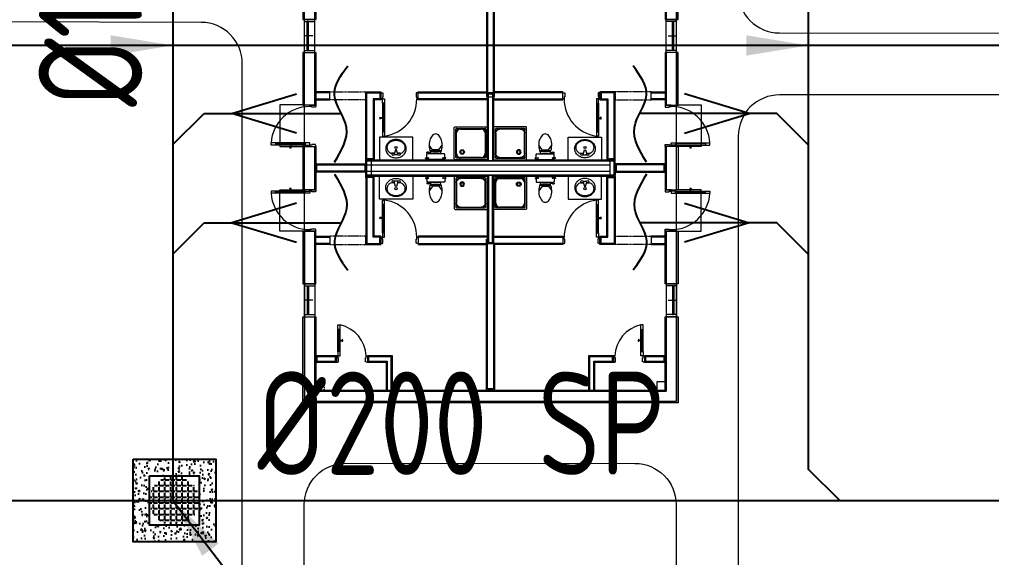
# Model space of a CAD drawing. Header units: metres. Extents: x 6917732 to 8046551, y 3602874 to 4094271.
# Drawn here: x 7217470 to 7240994, y 3913655 to 3926688 of the extents above; entities that cross this region are included whole.
import ezdxf

# ---------------------------------------------------------------- set-up
doc = ezdxf.new("R2010")
doc.units = ezdxf.units.M
doc.header["$LTSCALE"] = 0.5
doc.header["$MEASUREMENT"] = 0
for name, pattern in [('03000 - Plant Layout 1$0$CENTER2', [1.125, 0.75, -0.125, 0.125, -0.125]), ('GRF$0$DASHED2', [0.375, 0.25, -0.125]), ('HIDDEN2', [4.7625, 3.175, -1.5875])]:
    doc.linetypes.add(name, pattern=pattern)
doc.layers.get('0').update_dxf_attribs({"linetype": 'CONTINUOUS'})
for name, color, linetype, lineweight in [('AN-leg', 50, 'CONTINUOUS', 20), ('CI-PED-FOOTPATH', 44, 'CONTINUOUS', 0), ('GRF$0$AR-FLR (0.2)-Flooring Line', 86, 'CONTINUOUS', 5), ('GRF$0$AR-G-FURN (0.18)-Loose furniture', 40, 'CONTINUOUS', 9), ('GRF$0$AR-P-WLI (0.25)-Internal Lining', 7, 'CONTINUOUS', 35), ('GRF$0$AR-P-WLX (0.25)-External wall', 3, 'CONTINUOUS', 35), ('Sewer Line', 4, 'CONTINUOUS', 25)]:
    doc.layers.add(name, color=color, linetype=linetype, lineweight=lineweight)
for name, color, linetype in [('CI-CEN', 1, '03000 - Plant Layout 1$0$CENTER2'), ('GRF$0$AR-G-HAT (0.2)-Hatching for walls', 8, 'CONTINUOUS'), ('GRF$0$AR-P-FRM (0.2)-Door', 20, 'CONTINUOUS'), ('GRF$0$AR-P-FRM (0.2)-window', 20, 'CONTINUOUS'), ('GRF$0$AR-P-SANT (0.25)-Sanitory', 4, 'CONTINUOUS'), ('RD-TXT', 7, 'CONTINUOUS'), ('SANITARY', 6, 'CONTINUOUS')]:
    doc.layers.add(name, color=color, linetype=linetype)
doc.layers.get('CI-CEN').off()
doc.styles.add('3.5mm', font='ISO3098B.shx', dxfattribs={"height": 3.5})
doc.styles.add('ROMANS', font='ROMANS.shx', dxfattribs={"width": 0.9})
doc.dimstyles.new('1-200', dxfattribs={"dimtxt": 3000, "dimasz": 3000, "dimexe": 1000, "dimexo": 1000, "dimgap": 1000, "dimtad": 1, "dimdec": 0, "dimdsep": 46, "dimtxsty": 'ROMANS', "dimcen": 0, "dimclrd": 5, "dimclre": 5, "dimclrt": 2, "dimadec": 0, "dimazin": 2, "dimtfac": 1, "dimtdec": 0, "dimtmove": 2, "dimatfit": 2, "dimfxl": 1, "dimtolj": 1, "dimtzin": 0, "dimlwd": -1, "dimlwe": -1, "dimarcsym": 0})

# ---------------------------------------------------------------- blocks, each defined once
blk = doc.blocks.new('GRF$0$Bañ17 80x80')
at = {"color": 15, "lineweight": 0}
for p, q in [((0.05, 0.065), (0.05, 0.755)), ((0.065, 0.77), (0.755, 0.77)), ((0.16, 0.755), (0.66, 0.755)), ((0.77, 0.755), (0.77, 0.065)), ((0.065, 0.16), (0.065, 0.66)), ((0.755, 0.66), (0.755, 0.16)), ((0.755, 0.05), (0.065, 0.05)), ((0.66, 0.065), (0.16, 0.065))]:
    blk.add_line(p, q, dxfattribs=at)
blk.add_lwpolyline([(0.01, 0.79, -0.414214), (0.03, 0.81), (0.79, 0.81, -0.414214), (0.81, 0.79), (0.81, 0.03, -0.414214), (0.79, 0.01), (0.03, 0.01, -0.414214), (0.01, 0.03)], format="xyb", close=True, dxfattribs=at)
for radius in [0.056, 0.0366]:
    blk.add_circle((0.2, 0.2), radius, dxfattribs=at)
for centre, radius, start, end in [((0.16, 0.66), 0.11, 90, 180), ((0.065, 0.755), 0.015, 90, 180), ((0.16, 0.66), 0.095, 90, 180), ((0.66, 0.66), 0.11, 0, 90), ((0.66, 0.66), 0.095, 0, 90), ((0.755, 0.755), 0.015, 0, 90), ((0.16, 0.16), 0.11, 180, 270), ((0.065, 0.065), 0.015, 180, 270), ((0.16, 0.16), 0.095, 180, 270), ((0.66, 0.16), 0.11, 270, 0), ((0.66, 0.16), 0.095, 270, 0), ((0.755, 0.065), 0.015, 270, 0)]:
    blk.add_arc(centre, radius, start, end, dxfattribs=at)
blk = doc.blocks.new('fghg')
at = {"color": 15, "lineweight": 0, "elevation": 0}
for points in [[(3675, 3715), (3675, 4050), (3875, 4050), (3875, 3715)], [(7375, 3715), (7375, 4050), (7175, 4050), (7175, 3715)], [(3675, -4065), (3675, -4400), (3875, -4400), (3875, -4065)], [(7375, -4065), (7375, -4400), (7175, -4400), (7175, -4065)]]:
    blk.add_lwpolyline(points, close=True, dxfattribs=at)
at = {"color": 15, "linetype": 'GRF$0$DASHED2', "lineweight": 0, "ltscale": 4, "elevation": 0}
for points in [[(3875, 3715), (3675, 3715), (3675, 2840), (3875, 2840)], [(7175, 3715), (7375, 3715), (7375, 2840), (7175, 2840)], [(3875, -4065), (3675, -4065), (3675, -3190), (3875, -3190)], [(7175, -4065), (7375, -4065), (7375, -3190), (7175, -3190)]]:
    blk.add_lwpolyline(points, close=True, dxfattribs=at)
at = {"layer": 'GRF$0$AR-FLR (0.2)-Flooring Line', "color": 15, "lineweight": 0, "ltscale": 0.25, "elevation": 0}
for points in [[(4000, 4363), (3995, 4925), (5000, 4925), (5000, 4363)], [(7055, 4363), (7055, 4925), (6050, 4925), (6050, 4363)], [(4000, -4713), (3995, -5275), (5000, -5275), (5000, -4713)], [(7055, -4713), (7055, -5275), (6050, -5275), (6050, -4713)]]:
    blk.add_lwpolyline(points, dxfattribs=at)
at = {"layer": 'GRF$0$AR-G-FURN (0.18)-Loose furniture', "color": 15, "linetype": 'GRF$0$DASHED2', "lineweight": 0, "ltscale": 50, "elevation": 0}
blk.add_lwpolyline([(350, 3850), (150, 3850), (150, 4050), (350, 4050)], close=True, dxfattribs=at)
at = {"layer": 'GRF$0$AR-G-FURN (0.18)-Loose furniture', "color": 15, "lineweight": 0, "elevation": 0}
blk.add_lwpolyline([(350, -4200), (150, -4200), (150, -4400), (350, -4400)], close=True, dxfattribs=at)
at = {"layer": 'GRF$0$AR-G-HAT (0.2)-Hatching for walls', "color": 15, "lineweight": 0, "elevation": 0}
for points in [[(3700, 3715), (3700, 4050), (3850, 4050), (3850, 3715)], [(7350, 3715), (7350, 4050), (7200, 4050), (7200, 3715)], [(3700, -4065), (3700, -4400), (3850, -4400), (3850, -4065)], [(7350, -4065), (7350, -4400), (7200, -4400), (7200, -4065)]]:
    blk.add_lwpolyline(points, close=True, dxfattribs=at)
at = {"layer": 'GRF$0$AR-G-HAT (0.2)-Hatching for walls', "color": 15, "linetype": 'Continuous', "lineweight": 0, "ltscale": 0.1, "elevation": 0}
for points in [[(5325, 2815), (5725, 2815), (5725, 2715), (5325, 2715)], [(850, -2675), (850, -3125), (950, -3125), (950, -2575), (150, -2575), (150, -2675)], [(5325, -3165), (5725, -3165), (5725, -3065), (5325, -3065)]]:
    blk.add_lwpolyline(points, close=True, dxfattribs=at)
at = {"layer": 'GRF$0$AR-P-FRM (0.2)-Door', "color": 15, "lineweight": 0}
for p, q in [((4915, 5027, 0), (4915, 5133, 0)), ((4967, 5133, 0), (4915, 5133, 0)), ((4915, 4306, 0), (4915, 5027, 0)), ((4915, 5027, 0), (4967, 5027, 0)), ((4941, 5027, 0), (4941, 4306, 0)), ((4967, 5027, 0), (4967, 5133, 0)), ((4967, 4306, 0), (4967, 5027, 0)), ((6083, 5027, 0), (6083, 5133, 0)), ((6083, 5133, 0), (6135, 5133, 0)), ((6083, 4306, 0), (6083, 5027, 0)), ((6135, 5027, 0), (6083, 5027, 0)), ((6109, 5027, 0), (6109, 4306, 0)), ((6135, 5027, 0), (6135, 5133, 0)), ((6135, 4306, 0), (6135, 5027, 0)), ((4915, 4306, 0), (4967, 4306, 0)), ((4915, 4200, 0), (4915, 4306, 0)), ((4967, 4306, 0), (4967, 4200, 0)), ((6135, 4306, 0), (6083, 4306, 0)), ((6083, 4306, 0), (6083, 4200, 0)), ((6135, 4200, 0), (6135, 4306, 0)), ((4967, 4200, 0), (4915, 4200, 0)), ((4952, 4056, 0), (4952, 4152, 0)), ((4952, 4152, 0), (4967, 4152, 0)), ((4967, 4056, 0), (4952, 4056, 0)), ((4967, 4152, 0), (4967, 4200, 0)), ((4967, 4200, 0), (5000, 4200, 0)), ((4967, 4050, 0), (4967, 4056, 0)), ((5000, 4050, 0), (4967, 4050, 0)), ((5000, 4200, 0), (5000, 4050, 0)), ((6050, 4200, 0), (6050, 4050, 0)), ((6083, 4200, 0), (6050, 4200, 0)), ((6050, 4050, 0), (6083, 4050, 0)), ((6083, 4152, 0), (6083, 4200, 0)), ((6083, 4200, 0), (6135, 4200, 0)), ((6098, 4152, 0), (6083, 4152, 0)), ((6083, 4050, 0), (6083, 4056, 0)), ((6083, 4056, 0), (6098, 4056, 0)), ((6098, 4056, 0), (6098, 4152, 0)), ((975, 3550, 0), (825, 3550, 0)), ((825, 3550, 0), (825, 3516, 0)), ((975, 3516, 0), (975, 3550, 0)), ((825, 3516, 0), (831, 3516, 0)), ((831, 3516, 0), (831, 3502, 0)), ((831, 3502, 0), (927, 3502, 0)), ((927, 3502, 0), (927, 3516, 0)), ((927, 3516, 0), (975, 3516, 0)), ((975, 3516, 0), (975, 3465, 0)), ((1081, 3516, 0), (975, 3516, 0)), ((975, 3465, 0), (1081, 3465, 0)), ((1081, 3516, 0), (1619, 3516, 0)), ((1081, 3465, 0), (1081, 3516, 0)), ((1619, 3491, 0), (1081, 3491, 0)), ((1081, 3465, 0), (1619, 3465, 0)), ((1619, 3516, 0), (1725, 3516, 0)), ((1619, 3465, 0), (1619, 3516, 0)), ((1619, 3465, 0), (1725, 3465, 0)), ((1725, 3516, 0), (1725, 3465, 0)), ((3850, 2475, 0), (3700, 2475, 0)), ((3700, 2475, 0), (3700, 2441, 0)), ((3700, 2441, 0), (3706, 2441, 0)), ((3706, 2441, 0), (3706, 2427, 0)), ((3706, 2427, 0), (3802, 2427, 0)), ((3802, 2427, 0), (3802, 2441, 0)), ((3802, 2441, 0), (3850, 2441, 0)), ((3850, 2441, 0), (3850, 2475, 0)), ((3850, 2441, 0), (3850, 2390, 0)), ((3956, 2441, 0), (3850, 2441, 0)), ((3850, 2390, 0), (3956, 2390, 0)), ((3956, 2441, 0), (4644, 2441, 0)), ((3956, 2390, 0), (3956, 2441, 0)), ((4644, 2416, 0), (3956, 2416, 0)), ((3956, 2390, 0), (4644, 2390, 0)), ((4644, 2441, 0), (4750, 2441, 0)), ((4644, 2390, 0), (4644, 2441, 0)), ((4644, 2390, 0), (4750, 2390, 0)), ((4750, 2441, 0), (4750, 2390, 0)), ((6406, 2441, 0), (6300, 2441, 0)), ((6300, 2441, 0), (6300, 2390, 0)), ((6406, 2390, 0), (6300, 2390, 0)), ((7094, 2441, 0), (6406, 2441, 0)), ((6406, 2390, 0), (6406, 2441, 0)), ((6406, 2416, 0), (7094, 2416, 0)), ((7094, 2390, 0), (6406, 2390, 0)), ((7094, 2390, 0), (7094, 2441, 0)), ((7094, 2441, 0), (7200, 2441, 0)), ((7200, 2390, 0), (7094, 2390, 0)), ((7200, 2475, 0), (7350, 2475, 0)), ((7200, 2441, 0), (7200, 2475, 0)), ((7248, 2441, 0), (7200, 2441, 0)), ((7200, 2441, 0), (7200, 2390, 0)), ((7248, 2427, 0), (7248, 2441, 0)), ((7344, 2427, 0), (7248, 2427, 0)), ((7350, 2441, 0), (7344, 2441, 0)), ((7344, 2441, 0), (7344, 2427, 0)), ((7350, 2475, 0), (7350, 2441, 0)), ((3700, -2825, 0), (3700, -2791, 0)), ((3700, -2791, 0), (3706, -2791, 0)), ((3706, -2791, 0), (3706, -2777, 0)), ((3706, -2777, 0), (3802, -2777, 0)), ((3802, -2777, 0), (3802, -2791, 0)), ((3802, -2791, 0), (3850, -2791, 0)), ((3850, -2740, 0), (3956, -2740, 0)), ((3850, -2791, 0), (3850, -2740, 0)), ((3850, -2791, 0), (3850, -2825, 0)), ((3956, -2791, 0), (3850, -2791, 0)), ((3956, -2740, 0), (4644, -2740, 0)), ((3956, -2740, 0), (3956, -2791, 0)), ((4644, -2766, 0), (3956, -2766, 0)), ((3956, -2791, 0), (4644, -2791, 0)), ((4644, -2740, 0), (4750, -2740, 0)), ((4644, -2740, 0), (4644, -2791, 0)), ((4644, -2791, 0), (4750, -2791, 0)), ((4750, -2791, 0), (4750, -2740, 0)), ((6406, -2740, 0), (6300, -2740, 0)), ((6300, -2791, 0), (6300, -2740, 0)), ((6406, -2791, 0), (6300, -2791, 0)), ((7094, -2740, 0), (6406, -2740, 0)), ((6406, -2740, 0), (6406, -2791, 0)), ((6406, -2766, 0), (7094, -2766, 0)), ((7094, -2791, 0), (6406, -2791, 0)), ((7094, -2740, 0), (7094, -2791, 0)), ((7200, -2740, 0), (7094, -2740, 0)), ((7094, -2791, 0), (7200, -2791, 0)), ((7200, -2791, 0), (7200, -2740, 0)), ((7248, -2791, 0), (7200, -2791, 0)), ((7200, -2791, 0), (7200, -2825, 0)), ((7344, -2777, 0), (7248, -2777, 0)), ((7248, -2777, 0), (7248, -2791, 0)), ((7344, -2791, 0), (7344, -2777, 0)), ((7350, -2791, 0), (7344, -2791, 0)), ((7350, -2825, 0), (7350, -2791, 0)), ((3850, -2825, 0), (3700, -2825, 0)), ((7200, -2825, 0), (7350, -2825, 0)), ((825, -3900, 0), (825, -3866, 0)), ((825, -3866, 0), (831, -3866, 0)), ((975, -3900, 0), (825, -3900, 0)), ((831, -3866, 0), (831, -3852, 0)), ((831, -3852, 0), (927, -3852, 0)), ((927, -3852, 0), (927, -3866, 0)), ((927, -3866, 0), (975, -3866, 0)), ((975, -3815, 0), (1081, -3815, 0)), ((975, -3866, 0), (975, -3815, 0)), ((975, -3866, 0), (975, -3900, 0)), ((1081, -3866, 0), (975, -3866, 0)), ((1081, -3815, 0), (1619, -3815, 0)), ((1081, -3815, 0), (1081, -3866, 0)), ((1619, -3841, 0), (1081, -3841, 0)), ((1081, -3866, 0), (1619, -3866, 0)), ((1619, -3815, 0), (1725, -3815, 0)), ((1619, -3815, 0), (1619, -3866, 0)), ((1619, -3866, 0), (1725, -3866, 0)), ((1725, -3866, 0), (1725, -3815, 0)), ((4967, -4406, 0), (4952, -4406, 0)), ((4952, -4406, 0), (4952, -4502, 0)), ((5000, -4400, 0), (4967, -4400, 0)), ((4967, -4400, 0), (4967, -4406, 0)), ((5000, -4550, 0), (5000, -4400, 0)), ((6050, -4550, 0), (6050, -4400, 0)), ((6050, -4400, 0), (6083, -4400, 0)), ((6083, -4400, 0), (6083, -4406, 0)), ((6083, -4406, 0), (6098, -4406, 0)), ((6098, -4406, 0), (6098, -4502, 0)), ((4915, -4550, 0), (4915, -4656, 0)), ((4967, -4550, 0), (4915, -4550, 0)), ((4915, -4656, 0), (4915, -5377, 0)), ((4915, -4656, 0), (4967, -4656, 0)), ((4941, -5377, 0), (4941, -4656, 0)), ((4952, -4502, 0), (4967, -4502, 0)), ((4967, -4502, 0), (4967, -4550, 0)), ((4967, -4550, 0), (5000, -4550, 0)), ((4967, -4656, 0), (4967, -4550, 0)), ((4967, -4656, 0), (4967, -5377, 0)), ((6083, -4550, 0), (6050, -4550, 0)), ((6098, -4502, 0), (6083, -4502, 0)), ((6083, -4502, 0), (6083, -4550, 0)), ((6083, -4550, 0), (6135, -4550, 0)), ((6083, -4656, 0), (6083, -4550, 0)), ((6083, -4656, 0), (6083, -5377, 0)), ((6135, -4656, 0), (6083, -4656, 0)), ((6109, -5377, 0), (6109, -4656, 0)), ((6135, -4550, 0), (6135, -4656, 0)), ((6135, -4656, 0), (6135, -5377, 0)), ((4915, -5377, 0), (4915, -5483, 0)), ((4915, -5377, 0), (4967, -5377, 0)), ((4967, -5377, 0), (4967, -5483, 0)), ((6083, -5377, 0), (6083, -5483, 0)), ((6135, -5377, 0), (6083, -5377, 0)), ((6135, -5377, 0), (6135, -5483, 0)), ((4967, -5483, 0), (4915, -5483, 0)), ((6083, -5483, 0), (6135, -5483, 0))]:
    blk.add_line(p, q, dxfattribs=at)
at = {"layer": 'GRF$0$AR-P-FRM (0.2)-Door', "color": 15, "lineweight": 0, "elevation": 0}
for points in [[(4967, 4676), (5017, 4676)], [(4967, 4656), (5017, 4656)], [(6083, 4676), (6033, 4676)], [(6083, 4656), (6033, 4656)], [(1340, 3465), (1340, 3415)], [(1360, 3465), (1360, 3415)], [(4306, 2441), (4306, 2491)], [(4326, 2441), (4326, 2491)], [(6724, 2441), (6724, 2491)], [(6744, 2441), (6744, 2491)], [(4306, -2791), (4306, -2841)], [(4326, -2791), (4326, -2841)], [(6724, -2791), (6724, -2841)], [(6744, -2791), (6744, -2841)], [(1340, -3815), (1340, -3765)], [(1360, -3815), (1360, -3765)], [(4967, -5006), (5017, -5006)], [(4967, -5026), (5017, -5026)], [(6083, -5006), (6033, -5006)], [(6083, -5026), (6033, -5026)]]:
    blk.add_lwpolyline(points, dxfattribs=at)
for points in [[(4000, 4200), (4000, 4050), (4034, 4050), (4034, 4056), (4048, 4056), (4048, 4152), (4034, 4152), (4034, 4200)], [(7050, 4200), (7050, 4050), (7016, 4050), (7016, 4056), (7002, 4056), (7002, 4152), (7016, 4152), (7016, 4200)], [(975, 2800), (825, 2800), (825, 2834), (831, 2834), (831, 2848), (927, 2848), (927, 2834), (975, 2834)], [(3850, 1575), (3700, 1575), (3700, 1609), (3706, 1609), (3706, 1623), (3802, 1623), (3802, 1609), (3850, 1609)], [(7200, 1575), (7350, 1575), (7350, 1609), (7344, 1609), (7344, 1623), (7248, 1623), (7248, 1609), (7200, 1609)], [(3850, -1925), (3700, -1925), (3700, -1959), (3706, -1959), (3706, -1973), (3802, -1973), (3802, -1959), (3850, -1959)], [(7200, -1925), (7350, -1925), (7350, -1959), (7344, -1959), (7344, -1973), (7248, -1973), (7248, -1959), (7200, -1959)], [(975, -3150), (825, -3150), (825, -3184), (831, -3184), (831, -3198), (927, -3198), (927, -3184), (975, -3184)], [(4000, -4550), (4000, -4400), (4034, -4400), (4034, -4406), (4048, -4406), (4048, -4502), (4034, -4502), (4034, -4550)], [(7050, -4550), (7050, -4400), (7016, -4400), (7016, -4406), (7002, -4406), (7002, -4502), (7016, -4502), (7016, -4550)]]:
    blk.add_lwpolyline(points, close=True, dxfattribs=at)
at = {"layer": 'GRF$0$AR-P-FRM (0.2)-Door', "color": 15, "lineweight": 0}
for centre, radius, start, end in [((4970, 4199, 0), 936, 93.3473, 179.9258), ((6080, 4199, 0), 936, 0.0742, 86.6527), ((5017, 4666, 0), 20, 270, 90), ((5017, 4666, 0), 10, 270, 90), ((6033, 4666, 0), 20, 90, 270), ((6033, 4666, 0), 10, 90, 270), ((942, 3634, 0), 802, 272.3831, 347.7649), ((1350, 3415, 0), 20, 180, 0), ((1350, 3415, 0), 10, 180, 0), ((3860, 2506, 0), 897, 269.3552, 352.5446), ((4316, 2491, 0), 20, 0, 180), ((4316, 2491, 0), 10, 0, 180), ((7190, 2506, 0), 897, 187.4554, 270.6448), ((6734, 2491, 0), 20, 0, 180), ((6734, 2491, 0), 10, 0, 180), ((3860, -2856, 0), 897, 7.4554, 90.6448), ((7190, -2856, 0), 897, 89.3552, 172.5446), ((4316, -2841, 0), 20, 180, 0), ((4316, -2841, 0), 10, 180, 0), ((6734, -2841, 0), 20, 180, 0), ((6734, -2841, 0), 10, 180, 0), ((942, -3984, 0), 802, 12.2351, 87.6169), ((1350, -3765, 0), 20, 0, 180), ((1350, -3765, 0), 10, 0, 180), ((4970, -4549, 0), 936, 180.0742, 266.6527), ((6080, -4549, 0), 936, 273.3473, 359.9258), ((5017, -5016, 0), 20, 270, 90), ((5017, -5016, 0), 10, 270, 90), ((6033, -5016, 0), 20, 90, 270), ((6033, -5016, 0), 10, 90, 270)]:
    blk.add_arc(centre, radius, start, end, dxfattribs=at)
at = {"layer": 'GRF$0$AR-P-FRM (0.2)-window', "color": 15, "lineweight": 0}
for p, q in [((1925, 4325, 0), (1925, 4075, 0)), ((2725, 4325, 0), (1925, 4325, 0)), ((1975, 4325, 0), (1975, 4075, 0)), ((2675, 4262, 0), (1975, 4262, 0)), ((1975, 4232, 0), (1975, 4262, 0)), ((2325, 4122, 0), (2325, 4325, 0)), ((2675, 4325, 0), (2675, 4075, 0)), ((2725, 4325, 0), (2725, 4075, 0)), ((8325, 4325, 0), (8325, 4075, 0)), ((8325, 4325, 0), (9125, 4325, 0)), ((8375, 4325, 0), (8375, 4075, 0)), ((8375, 4262, 0), (9075, 4262, 0)), ((8725, 4122, 0), (8725, 4325, 0)), ((9075, 4325, 0), (9075, 4075, 0)), ((9075, 4232, 0), (9075, 4262, 0)), ((9125, 4325, 0), (9125, 4075, 0)), ((2725, 4075, 0), (1925, 4075, 0)), ((2675, 4232, 0), (1975, 4232, 0)), ((8325, 4075, 0), (9125, 4075, 0)), ((8375, 4232, 0), (9075, 4232, 0)), ((1925, -4675, 0), (1925, -4425, 0)), ((2725, -4425, 0), (1925, -4425, 0)), ((1975, -4675, 0), (1975, -4425, 0)), ((2675, -4675, 0), (2675, -4425, 0)), ((2725, -4675, 0), (2725, -4425, 0)), ((8325, -4675, 0), (8325, -4425, 0)), ((8325, -4425, 0), (9125, -4425, 0)), ((8375, -4675, 0), (8375, -4425, 0)), ((9075, -4675, 0), (9075, -4425, 0)), ((9125, -4675, 0), (9125, -4425, 0)), ((2725, -4675, 0), (1925, -4675, 0)), ((2675, -4582, 0), (1975, -4582, 0)), ((1975, -4582, 0), (1975, -4612, 0)), ((2675, -4612, 0), (1975, -4612, 0)), ((2325, -4472, 0), (2325, -4675, 0)), ((8325, -4675, 0), (9125, -4675, 0)), ((8375, -4582, 0), (9075, -4582, 0)), ((8375, -4612, 0), (9075, -4612, 0)), ((8725, -4472, 0), (8725, -4675, 0)), ((9075, -4582, 0), (9075, -4612, 0))]:
    blk.add_line(p, q, dxfattribs=at)
at = {"layer": 'GRF$0$AR-P-SANT (0.25)-Sanitory', "color": 15, "lineweight": 0}
for p, q in [((5082, 2125, 0), (5193, 2153, 0)), ((5082, 2097, 0), (5082, 2125, 0)), ((5165, 2146, 0), (5165, 2212, 0)), ((5207, 2069, 0), (5207, 2153, 0)), ((5843, 2069, 0), (5843, 2153, 0)), ((5968, 2125, 0), (5857, 2153, 0)), ((5885, 2146, 0), (5885, 2212, 0)), ((5968, 2097, 0), (5968, 2125, 0)), ((5193, 2069, 0), (5082, 2097, 0)), ((5165, 2010, 0), (5165, 2076, 0)), ((5857, 2069, 0), (5968, 2097, 0)), ((5885, 2010, 0), (5885, 2076, 0)), ((5084, 1228, 0), (4973, 1308, 0)), ((5084, 1073, 0), (5084, 1228, 0)), ((5141, 1324, 0), (5141, 1369, 0)), ((5161, 1369, 0), (5141, 1369, 0)), ((5141, 1324, 0), (5154, 1290, 0)), ((5154, 1290, 0), (5161, 1290, 0)), ((5161, 1276, 0), (5161, 1369, 0)), ((5161, 1327, 0), (5183, 1327, 0)), ((5161, 1276, 0), (5183, 1276, 0)), ((5176, 1042, 0), (5176, 1260, 0)), ((5183, 941, 0), (5183, 1360, 0)), ((5309, 1369, 0), (5191, 1369, 0)), ((5294, 1379, 0), (5272, 1379, 0)), ((5272, 1379, 0), (5272, 1370, 0)), ((5294, 1370, 0), (5272, 1370, 0)), ((5292, 1396, 0), (5275, 1396, 0)), ((5275, 1396, 0), (5275, 1379, 0)), ((5292, 1396, 0), (5292, 1379, 0)), ((5294, 1379, 0), (5294, 1370, 0)), ((5318, 941, 0), (5318, 1360, 0)), ((5732, 941, 0), (5732, 1360, 0)), ((5741, 1369, 0), (5859, 1369, 0)), ((5756, 1379, 0), (5778, 1379, 0)), ((5756, 1379, 0), (5756, 1370, 0)), ((5756, 1370, 0), (5778, 1370, 0)), ((5758, 1396, 0), (5775, 1396, 0)), ((5758, 1396, 0), (5758, 1379, 0)), ((5775, 1396, 0), (5775, 1379, 0)), ((5778, 1379, 0), (5778, 1370, 0)), ((5867, 941, 0), (5867, 1360, 0)), ((5889, 1327, 0), (5867, 1327, 0)), ((5889, 1276, 0), (5867, 1276, 0)), ((5874, 1042, 0), (5874, 1260, 0)), ((5889, 1276, 0), (5889, 1369, 0)), ((5889, 1369, 0), (5909, 1369, 0)), ((5896, 1290, 0), (5889, 1290, 0)), ((5909, 1324, 0), (5896, 1290, 0)), ((5909, 1324, 0), (5909, 1369, 0)), ((5966, 1228, 0), (6077, 1308, 0)), ((5966, 1073, 0), (5966, 1228, 0)), ((5084, 1073, 0), (4973, 993, 0)), ((5966, 1073, 0), (6077, 993, 0)), ((5309, 932, 0), (5191, 932, 0)), ((5272, 923, 0), (5272, 931, 0)), ((5294, 931, 0), (5272, 931, 0)), ((5294, 923, 0), (5272, 923, 0)), ((5275, 905, 0), (5275, 923, 0)), ((5292, 905, 0), (5275, 905, 0)), ((5292, 905, 0), (5292, 923, 0)), ((5294, 923, 0), (5294, 931, 0)), ((5741, 932, 0), (5859, 932, 0)), ((5756, 923, 0), (5756, 931, 0)), ((5756, 931, 0), (5778, 931, 0)), ((5756, 923, 0), (5778, 923, 0)), ((5758, 905, 0), (5758, 923, 0)), ((5758, 905, 0), (5775, 905, 0)), ((5775, 905, 0), (5775, 923, 0)), ((5778, 923, 0), (5778, 931, 0)), ((5084, -1423, 0), (4973, -1343, 0)), ((5176, -1392, 0), (5176, -1610, 0)), ((5183, -1291, 0), (5183, -1710, 0)), ((5309, -1282, 0), (5191, -1282, 0)), ((5272, -1273, 0), (5272, -1281, 0)), ((5294, -1273, 0), (5272, -1273, 0)), ((5294, -1281, 0), (5272, -1281, 0)), ((5275, -1255, 0), (5275, -1273, 0)), ((5292, -1255, 0), (5275, -1255, 0)), ((5292, -1255, 0), (5292, -1273, 0)), ((5294, -1273, 0), (5294, -1281, 0)), ((5318, -1291, 0), (5318, -1710, 0)), ((5732, -1291, 0), (5732, -1710, 0)), ((5741, -1282, 0), (5859, -1282, 0)), ((5756, -1273, 0), (5756, -1281, 0)), ((5756, -1273, 0), (5778, -1273, 0)), ((5756, -1281, 0), (5778, -1281, 0)), ((5758, -1255, 0), (5758, -1273, 0)), ((5758, -1255, 0), (5775, -1255, 0)), ((5775, -1255, 0), (5775, -1273, 0)), ((5778, -1273, 0), (5778, -1281, 0)), ((5867, -1291, 0), (5867, -1710, 0)), ((5874, -1392, 0), (5874, -1610, 0)), ((5966, -1423, 0), (6077, -1343, 0)), ((5084, -1578, 0), (4973, -1658, 0)), ((5084, -1423, 0), (5084, -1578, 0)), ((5141, -1674, 0), (5154, -1640, 0)), ((5154, -1640, 0), (5161, -1640, 0)), ((5161, -1626, 0), (5161, -1719, 0)), ((5161, -1626, 0), (5183, -1626, 0)), ((5889, -1626, 0), (5867, -1626, 0)), ((5889, -1626, 0), (5889, -1719, 0)), ((5896, -1640, 0), (5889, -1640, 0)), ((5909, -1674, 0), (5896, -1640, 0)), ((5966, -1423, 0), (5966, -1578, 0)), ((5966, -1578, 0), (6077, -1658, 0)), ((5141, -1674, 0), (5141, -1719, 0)), ((5161, -1719, 0), (5141, -1719, 0)), ((5161, -1677, 0), (5183, -1677, 0)), ((5309, -1719, 0), (5191, -1719, 0)), ((5294, -1720, 0), (5272, -1720, 0)), ((5272, -1729, 0), (5272, -1720, 0)), ((5294, -1729, 0), (5272, -1729, 0)), ((5275, -1746, 0), (5275, -1729, 0)), ((5292, -1746, 0), (5275, -1746, 0)), ((5292, -1746, 0), (5292, -1729, 0)), ((5294, -1729, 0), (5294, -1720, 0)), ((5741, -1719, 0), (5859, -1719, 0)), ((5756, -1720, 0), (5778, -1720, 0)), ((5756, -1729, 0), (5756, -1720, 0)), ((5756, -1729, 0), (5778, -1729, 0)), ((5758, -1746, 0), (5758, -1729, 0)), ((5758, -1746, 0), (5775, -1746, 0)), ((5775, -1746, 0), (5775, -1729, 0)), ((5778, -1729, 0), (5778, -1720, 0)), ((5889, -1677, 0), (5867, -1677, 0)), ((5889, -1719, 0), (5909, -1719, 0)), ((5909, -1674, 0), (5909, -1719, 0)), ((5193, -2419, 0), (5082, -2447, 0)), ((5082, -2447, 0), (5082, -2475, 0)), ((5082, -2475, 0), (5193, -2503, 0)), ((5165, -2360, 0), (5165, -2426, 0)), ((5165, -2496, 0), (5165, -2562, 0)), ((5207, -2419, 0), (5207, -2503, 0)), ((5843, -2419, 0), (5843, -2503, 0)), ((5857, -2419, 0), (5968, -2447, 0)), ((5968, -2475, 0), (5857, -2503, 0)), ((5885, -2360, 0), (5885, -2426, 0)), ((5885, -2496, 0), (5885, -2562, 0)), ((5968, -2447, 0), (5968, -2475, 0))]:
    blk.add_line(p, q, dxfattribs=at)
at = {"layer": 'GRF$0$AR-P-SANT (0.25)-Sanitory', "color": 15, "lineweight": 0, "elevation": 0}
for points in [[(5325, 1708), (4775, 1708), (4775, 2514), (5325, 2514)], [(5725, 1708), (6275, 1708), (6275, 2514), (5725, 2514)], [(5325, -2058), (4775, -2058), (4775, -2864), (5325, -2864)], [(5725, -2058), (6275, -2058), (6275, -2864), (5725, -2864)]]:
    blk.add_lwpolyline(points, dxfattribs=at)
for points in [[(5054, 2360, -0.109452), (5138, 2342, -0.102376), (5211, 2287, -0.093737), (5259, 2208, -0.088426), (5276, 2111, -0.088426), (5259, 2014, -0.093737), (5211, 1935, -0.102376), (5138, 1880, -0.109452), (5054, 1862, -0.109452), (4971, 1880, -0.102376), (4898, 1935, -0.093737), (4850, 2014, -0.088426), (4833, 2111, -0.088426), (4850, 2208, -0.093737), (4898, 2287, -0.102376), (4971, 2342, -0.109452)], [(5996, 2360, 0.109452), (5912, 2342, 0.102376), (5839, 2287, 0.093737), (5791, 2208, 0.088426), (5774, 2111, 0.088426), (5791, 2014, 0.093737), (5839, 1935, 0.102376), (5912, 1880, 0.109452), (5996, 1862, 0.109452), (6079, 1880, 0.102376), (6152, 1935, 0.093737), (6200, 2014, 0.088426), (6217, 2111, 0.088426), (6200, 2208, 0.093737), (6152, 2287, 0.102376), (6079, 2342, 0.109452)], [(5054, -2710, 0.109452), (5138, -2692, 0.102376), (5211, -2637, 0.093737), (5259, -2558, 0.088426), (5276, -2461, 0.088426), (5259, -2364, 0.093737), (5211, -2285, 0.102376), (5138, -2230, 0.109452), (5054, -2212, 0.109452), (4971, -2230, 0.102376), (4898, -2285, 0.093737), (4850, -2364, 0.088426), (4833, -2461, 0.088426), (4850, -2558, 0.093737), (4898, -2637, 0.102376), (4971, -2692, 0.109452)], [(5996, -2710, -0.109452), (5912, -2692, -0.102376), (5839, -2637, -0.093737), (5791, -2558, -0.088426), (5774, -2461, -0.088426), (5791, -2364, -0.093737), (5839, -2285, -0.102376), (5912, -2230, -0.109452), (5996, -2212, -0.109452), (6079, -2230, -0.102376), (6152, -2285, -0.093737), (6200, -2364, -0.088426), (6217, -2461, -0.088426), (6200, -2558, -0.093737), (6152, -2637, -0.102376), (6079, -2692, -0.109452)]]:
    blk.add_lwpolyline(points, format="xyb", close=True, dxfattribs=at)
at = {"layer": 'GRF$0$AR-P-SANT (0.25)-Sanitory', "color": 15, "lineweight": 0}
for centre, radius in [((5027, 2111, 0), 27.7), ((5193, 2180, 0), 27.7), ((5857, 2180, 0), 27.7), ((6023, 2111, 0), 27.7), ((5193, 2042, 0), 27.7), ((5857, 2042, 0), 27.7), ((5283, 1330, 0), 10.9), ((5767, 1330, 0), 10.9), ((5283, 972, 0), 10.9), ((5767, 972, 0), 10.9), ((5283, -1322, 0), 10.9), ((5767, -1322, 0), 10.9), ((5283, -1680, 0), 10.9), ((5767, -1680, 0), 10.9), ((5027, -2461, 0), 27.7), ((5193, -2392, 0), 27.7), ((5193, -2530, 0), 27.7), ((5857, -2392, 0), 27.7), ((5857, -2530, 0), 27.7), ((6023, -2461, 0), 27.7)]:
    blk.add_circle(centre, radius, dxfattribs=at)
for centre, radius, start, end in [((5155, 2111, 0), 295, 162.7421, 180), ((5092, 2131, 0), 229, 143.1301, 162.7421), ((5052, 2161, 0), 179, 118.9112, 143.1301), ((5027, 2206, 0), 126, 90, 118.9112), ((5027, 2206, 0), 126, 61.0888, 90), ((5001, 2161, 0), 179, 36.8699, 61.0888), ((4961, 2131, 0), 229, 33.9045, 36.8699), ((5082, 2212, 0), 83.1, 0, 33.9045), ((5968, 2212, 0), 83.1, 146.0955, 180), ((6089, 2131, 0), 229, 143.1301, 146.0955), ((6049, 2161, 0), 179, 118.9112, 143.1301), ((6023, 2206, 0), 126, 90, 118.9112), ((6023, 2206, 0), 126, 61.0888, 90), ((5998, 2161, 0), 179, 36.8699, 61.0888), ((5958, 2131, 0), 229, 17.2579, 36.8699), ((5895, 2111, 0), 295, 0, 17.2579), ((5155, 2111, 0), 295, 180, 197.2579), ((5092, 2091, 0), 229, 197.2579, 216.8699), ((5052, 2061, 0), 179, 216.8699, 241.0888), ((5027, 2015, 0), 126, 241.0888, 270), ((5027, 2015, 0), 126, 270, 298.9112), ((5001, 2061, 0), 179, 298.9112, 327.7402), ((5082, 2010, 0), 83.1, 327.7402, 0), ((5968, 2010, 0), 83.1, 180, 212.2598), ((6049, 2061, 0), 179, 212.2598, 241.0888), ((6023, 2015, 0), 126, 241.0888, 270), ((6023, 2015, 0), 126, 270, 298.9112), ((5998, 2061, 0), 179, 298.9112, 323.1301), ((5958, 2091, 0), 229, 323.1301, 342.7421), ((5895, 2111, 0), 295, 342.7421, 0), ((4804, 1151, 0), 105, 126.3794, 233.6206), ((4980, 922, 0), 395, 109.2942, 127.2549), ((4965, 822, 0), 486, 64.2321, 103.6755), ((3776, 1162, 0), 1327, 353.4552, 5.5271), ((4553, 1155, 0), 575, 345.9276, 13.0204), ((5191, 1360, 0), 8.73, 90, 180), ((5309, 1360, 0), 8.73, 0, 90), ((5741, 1360, 0), 8.73, 90, 180), ((5859, 1360, 0), 8.73, 0, 90), ((6085, 822, 0), 486, 76.3245, 115.7679), ((6497, 1155, 0), 575, 166.9796, 194.0724), ((7274, 1162, 0), 1327, 174.4729, 186.5448), ((6070, 922, 0), 395, 52.7451, 70.7058), ((6246, 1151, 0), 105, 306.3794, 53.6206), ((4986, 1382, 0), 399, 232.2382, 250.1051), ((4965, 1479, 0), 486, 256.3245, 295.7679), ((5191, 941, 0), 8.73, 180, 270), ((5309, 941, 0), 8.73, 270, 0), ((5741, 941, 0), 8.73, 180, 270), ((5859, 941, 0), 8.73, 270, 0), ((6085, 1479, 0), 486, 244.2321, 283.6755), ((6064, 1382, 0), 399, 289.8949, 307.7618), ((4986, -1732, 0), 399, 109.8949, 127.7618), ((4965, -1829, 0), 486, 64.2321, 103.6755), ((3776, -1512, 0), 1327, 354.4729, 6.5448), ((4553, -1505, 0), 575, 346.9796, 14.0724), ((5191, -1291, 0), 8.73, 90, 180), ((5309, -1291, 0), 8.73, 0, 90), ((5741, -1291, 0), 8.73, 90, 180), ((5859, -1291, 0), 8.73, 0, 90), ((6085, -1829, 0), 486, 76.3245, 115.7679), ((6497, -1505, 0), 575, 165.9276, 193.0204), ((7274, -1512, 0), 1327, 173.4552, 185.5271), ((6064, -1732, 0), 399, 52.2382, 70.1051), ((4804, -1501, 0), 105, 126.3794, 233.6206), ((4980, -1272, 0), 395, 232.7451, 250.7058), ((4965, -1172, 0), 486, 256.3245, 295.7679), ((6085, -1172, 0), 486, 244.2321, 283.6755), ((6070, -1272, 0), 395, 289.2942, 307.2549), ((6246, -1501, 0), 105, 306.3794, 53.6206), ((5191, -1710, 0), 8.73, 180, 270), ((5309, -1710, 0), 8.73, 270, 0), ((5741, -1710, 0), 8.73, 180, 270), ((5859, -1710, 0), 8.73, 270, 0), ((5092, -2441, 0), 229, 143.1301, 162.7421), ((5052, -2411, 0), 179, 118.9112, 143.1301), ((5027, -2365, 0), 126, 90, 118.9112), ((5027, -2365, 0), 126, 61.0888, 90), ((5001, -2411, 0), 179, 32.2598, 61.0888), ((5082, -2360, 0), 83.1, 0, 32.2598), ((5968, -2360, 0), 83.1, 147.7402, 180), ((6049, -2411, 0), 179, 118.9112, 147.7402), ((6023, -2365, 0), 126, 90, 118.9112), ((6023, -2365, 0), 126, 61.0888, 90), ((5998, -2411, 0), 179, 36.8699, 61.0888), ((5958, -2441, 0), 229, 17.2579, 36.8699), ((5155, -2461, 0), 295, 162.7421, 180), ((5155, -2461, 0), 295, 180, 197.2579), ((5092, -2481, 0), 229, 197.2579, 216.8699), ((5082, -2562, 0), 83.1, 326.0955, 0), ((5968, -2562, 0), 83.1, 180, 213.9045), ((5958, -2481, 0), 229, 323.1301, 342.7421), ((5895, -2461, 0), 295, 0, 17.2579), ((5895, -2461, 0), 295, 342.7421, 0), ((5052, -2511, 0), 179, 216.8699, 241.0888), ((5027, -2556, 0), 126, 241.0888, 270), ((5027, -2556, 0), 126, 270, 298.9112), ((5001, -2511, 0), 179, 298.9112, 323.1301), ((4961, -2481, 0), 229, 323.1301, 326.0955), ((6089, -2481, 0), 229, 213.9045, 216.8699), ((6049, -2511, 0), 179, 216.8699, 241.0888), ((6023, -2556, 0), 126, 241.0888, 270), ((6023, -2556, 0), 126, 270, 298.9112), ((5998, -2511, 0), 179, 298.9112, 323.1301)]:
    blk.add_arc(centre, radius, start, end, dxfattribs=at)
at = {"layer": 'GRF$0$AR-P-WLI (0.25)-Internal Lining', "color": 15, "lineweight": 0, "ltscale": 0.25}
for p, q in [((825, 4050, 0), (825, 3550, 0)), ((975, 4050, 0), (825, 4050, 0)), ((850, 4025, 0), (850, 3575, 0)), ((950, 4025, 0), (850, 4025, 0)), ((950, 3575, 0), (950, 4025, 0)), ((975, 3550, 0), (975, 4050, 0)), ((825, 3550, 0), (975, 3550, 0)), ((850, 3575, 0), (950, 3575, 0)), ((5350, -3190, 0), (5350, 2840, 0)), ((5450, 2840, 0), (5350, 2840, 0)), ((5450, 2840, 0), (5450, -3065, 0)), ((5600, 2840, 0), (5600, -3065, 0)), ((5600, 2840, 0), (5700, 2840, 0)), ((5700, -3190, 0), (5700, 2840, 0)), ((975, 2800, 0), (825, 2800, 0)), ((825, 2800, 0), (825, 2350, 0)), ((950, 2775, 0), (850, 2775, 0)), ((850, 2775, 0), (850, 2325, 0)), ((950, 2225, 0), (950, 2775, 0)), ((975, 2200, 0), (975, 2800, 0)), ((825, 2350, 0), (125, 2350, 0)), ((125, 2350, 0), (125, 2200, 0)), ((125, 2200, 0), (975, 2200, 0)), ((850, 2325, 0), (150, 2325, 0)), ((150, 2325, 0), (150, 2225, 0)), ((150, 2225, 0), (950, 2225, 0)), ((125, -75, 0), (3800, -75, 0)), ((125, -275, 0), (125, -75, 0)), ((150, -250, 0), (150, -100, 0)), ((10925, -100, 0), (7250, -100, 0)), ((7250, -250, 0), (10925, -250, 0)), ((975, -2550, 0), (125, -2550, 0)), ((125, -2550, 0), (125, -2700, 0)), ((975, -3150, 0), (975, -2550, 0)), ((125, -2700, 0), (825, -2700, 0)), ((825, -2700, 0), (825, -3150, 0)), ((825, -3150, 0), (975, -3150, 0)), ((5450, -3190, 0), (5350, -3190, 0)), ((5600, -3190, 0), (5700, -3190, 0)), ((825, -3900, 0), (825, -4400, 0)), ((975, -3900, 0), (825, -3900, 0)), ((850, -3925, 0), (850, -4375, 0)), ((950, -3925, 0), (850, -3925, 0)), ((950, -4375, 0), (950, -3925, 0)), ((975, -4400, 0), (975, -3900, 0)), ((825, -4400, 0), (975, -4400, 0)), ((850, -4375, 0), (950, -4375, 0))]:
    blk.add_line(p, q, dxfattribs=at)
at = {"layer": 'GRF$0$AR-P-WLI (0.25)-Internal Lining', "color": 15, "lineweight": 0}
for p, q in [((5325, -100, 0), (5325, 2840, 0)), ((5350, -100, 0), (5350, 2840, 0)), ((5700, 2840, 0), (5700, -100, 0)), ((5725, 2840, 0), (5725, -100, 0)), ((3675, 1575, 0), (3675, -100, 0)), ((3875, 1575, 0), (3675, 1575, 0)), ((3700, 1575, 0), (3700, -100, 0)), ((3850, 1575, 0), (3700, 1575, 0)), ((3850, -100, 0), (3850, 1575, 0)), ((3875, -100, 0), (3875, 1575, 0)), ((7175, -100, 0), (7175, 1575, 0)), ((7175, 1575, 0), (7375, 1575, 0)), ((7200, -100, 0), (7200, 1575, 0)), ((7200, 1575, 0), (7350, 1575, 0)), ((7350, 1575, 0), (7350, -100, 0)), ((7375, 1575, 0), (7375, -100, 0)), ((5700, -250, 0), (5700, -100, 0)), ((5700, -225, 0), (5700, -125, 0)), ((3675, -1925, 0), (3675, -250, 0)), ((3700, -1925, 0), (3700, -250, 0)), ((3850, -250, 0), (3850, -1925, 0)), ((3875, -250, 0), (3875, -1925, 0)), ((5325, -3190, 0), (5325, -250, 0)), ((5350, -3065, 0), (5350, -250, 0)), ((5700, -250, 0), (5700, -3190, 0)), ((5725, -250, 0), (5725, -3190, 0)), ((7175, -250, 0), (7175, -1925, 0)), ((7200, -250, 0), (7200, -1925, 0)), ((7350, -1925, 0), (7350, -250, 0)), ((7375, -1925, 0), (7375, -250, 0)), ((3875, -1925, 0), (3675, -1925, 0)), ((3850, -1925, 0), (3700, -1925, 0)), ((7175, -1925, 0), (7375, -1925, 0)), ((7200, -1925, 0), (7350, -1925, 0))]:
    blk.add_line(p, q, dxfattribs=at)
at = {"layer": 'GRF$0$AR-P-WLI (0.25)-Internal Lining', "color": 15, "lineweight": 0, "elevation": 0}
for points in [[(5525, 2840), (5425, 2840), (5425, 4050), (5625, 4050), (5625, 2840)], [(5525, 2865), (5450, 2865), (5450, 4025), (5600, 4025), (5600, 2865)], [(5300, 2840), (5750, 2840), (5750, 2715), (5300, 2715)], [(3700, 2500), (3850, 2500), (3850, 2665), (5300, 2665), (5300, 2815), (3700, 2815)], [(7350, 2500), (7200, 2500), (7200, 2665), (5750, 2665), (5750, 2815), (7350, 2815)], [(150, -75), (3700, -75), (3700, -275), (150, -275)], [(175, -100), (3700, -100), (3700, -250), (175, -250)], [(5350, -250), (3700, -250), (3700, -100), (5350, -100)], [(5700, -250), (7350, -250), (7350, -100), (5700, -100)], [(3700, -2850), (3850, -2850), (3850, -3015), (5300, -3015), (5300, -3165), (3700, -3165)], [(7350, -2850), (7200, -2850), (7200, -3015), (5750, -3015), (5750, -3165), (7350, -3165)], [(5300, -3190), (5750, -3190), (5750, -3065), (5300, -3065)], [(5525, -3190), (5425, -3190), (5425, -4400), (5625, -4400), (5625, -3190)], [(5525, -3215), (5450, -3215), (5450, -4375), (5600, -4375), (5600, -3215)]]:
    blk.add_lwpolyline(points, close=True, dxfattribs=at)
for points in [[(3675, 2475), (3875, 2475), (3875, 2640), (5325, 2640), (5325, 2840), (3675, 2840), (3675, 2475)], [(7375, 2475), (7175, 2475), (7175, 2640), (5725, 2640), (5725, 2840), (7375, 2840), (7375, 2475)], [(3675, -2825), (3875, -2825), (3875, -2990), (5325, -2990), (5325, -3190), (3675, -3190), (3675, -2825)], [(7375, -2825), (7175, -2825), (7175, -2990), (5725, -2990), (5725, -3190), (7375, -3190), (7375, -2825)]]:
    blk.add_lwpolyline(points, dxfattribs=at)
at = {"layer": 'GRF$0$AR-P-WLI (0.25)-Internal Lining', "color": 15, "lineweight": 0, "ltscale": 0.25, "elevation": 0}
for points in [[(5350, -100), (3700, -100), (3700, -250), (5350, -250)], [(5350, -125), (3725, -125), (3725, -225), (5350, -225)], [(5700, -100), (7350, -100), (7350, -250), (5700, -250)], [(5700, -125), (7325, -125), (7325, -225), (5700, -225)]]:
    blk.add_lwpolyline(points, dxfattribs=at)
blk.add_lwpolyline([(10925, -75), (7250, -75), (7250, -275), (10925, -275)], close=True, dxfattribs=at)
at = {"layer": 'GRF$0$AR-P-WLX (0.25)-External wall', "color": 15, "lineweight": 0}
blk.add_line((1925, -4425, 0), (1925, -4675, 0), dxfattribs=at)
at = {"layer": 'GRF$0$AR-P-WLX (0.25)-External wall', "color": 15, "lineweight": 0, "elevation": 0}
for points in [[(1925, 4363), (1925, 4325), (-125, 4325), (-125, -4675), (1925, -4675), (1925, -4713), (-163, -4713), (-163, 4363)], [(1925, 4075), (125, 4075), (125, -4425), (1925, -4425), (1925, -4675), (-125, -4675), (-125, 4325), (1925, 4325)], [(2725, 4363), (2725, 4325), (4000, 4325), (4000, 4363)], [(4000, 4075), (4000, 4325), (2725, 4325), (2725, 4075)], [(6050, 4363), (5000, 4363), (5000, 4325), (6050, 4325)], [(8325, 4363), (7050, 4363), (7050, 4325), (8325, 4325)], [(7050, 4325), (8325, 4325), (8325, 4075), (7050, 4075)], [(12925, 4363), (9125, 4363), (9125, 4325), (12925, 4325)], [(12925, 4075), (9125, 4075), (9125, 4325), (12925, 4325)], [(5000, 4050), (5000, 4075), (6050, 4075), (6050, 4050)], [(7050, 4050), (7050, 4075), (8325, 4075), (8325, 4050)], [(9125, 4050), (9125, 4075), (12925, 4075), (12925, 4050)], [(4000, -4425), (4000, -4675), (2725, -4675), (2725, -4425)], [(5000, -4400), (5000, -4425), (6050, -4425), (6050, -4400)], [(7050, -4425), (7050, -4675), (8325, -4675), (8325, -4425)], [(12925, -4400), (9125, -4400), (9125, -4425), (12925, -4425)], [(9125, -4425), (9125, -4675), (12925, -4675), (12925, -4425)], [(9125, -4425), (12925, -4425), (12925, -4675), (9125, -4675)], [(2725, -4713), (2725, -4675), (4000, -4675), (4000, -4713)], [(6050, -4713), (5000, -4713), (5000, -4675), (6050, -4675)], [(8325, -4713), (8325, -4675), (7050, -4675), (7050, -4713)], [(9125, -4713), (12925, -4713), (12925, -4675), (9125, -4675)]]:
    blk.add_lwpolyline(points, close=True, dxfattribs=at)
for points in [[(4000, 4325), (4000, 4075), (2725, 4075), (2725, 4325), (4000, 4325)], [(6050, 4325), (6050, 4075), (5000, 4075), (5000, 4325), (6050, 4325)], [(1926, -4400), (1925, -4425), (125, -4425), (125, 4075), (1925, 4075), (1925, 4050), (150, 4050), (150, -4400), (1925, -4400)], [(1925, -4425), (125, -4425), (125, 4075), (1925, 4075)], [(4000, 4050), (4000, 4075), (2725, 4075), (2725, 4050), (4000, 4050)], [(5000, 4075), (6050, 4075)], [(9125, 4075), (12925, 4075)], [(4000, -4400), (4000, -4425), (2725, -4425), (2725, -4400), (4000, -4400)], [(4000, -4675), (4000, -4425), (2725, -4425), (2725, -4675), (4000, -4675)], [(5000, -4425), (6050, -4425)], [(6050, -4675), (6050, -4425), (5000, -4425), (5000, -4675), (6050, -4675)], [(7050, -4400), (7050, -4425), (8325, -4425), (8325, -4400), (7050, -4400)]]:
    blk.add_lwpolyline(points, dxfattribs=at)
at = {"layer": 'GRF$0$AR-P-SANT (0.25)-Sanitory', "color": 15, "lineweight": 0, "yscale": 1000, "zscale": 1000}
for p, xscale, rotation in [((5335, 710, 0), -1000, 90), ((5715, 710, 0), 1000, 270), ((5335, -1060, 0), 1000, 90), ((5715, -1060, 0), -1000, 270)]:
    blk.add_blockref('GRF$0$Bañ17 80x80', p, dxfattribs=dict(at, xscale=xscale, rotation=rotation))
blk = doc.blocks.new('sdsxdc')
at = {"layer": 'CI-PED-FOOTPATH', "color": 15, "lineweight": 0}
for p, q in [((7221867, 3926617, 0), (7207545, 3926660, 0)), ((7222860, 3901676, 0), (7222864, 3925616, 0))]:
    blk.add_line(p, q, dxfattribs=at)
at = {"layer": 'CI-PED-FOOTPATH', "color": 15, "lineweight": 0, "elevation": 33}
blk.add_lwpolyline([(7234869, 3960387), (7234868, 3948887), (7234864, 3927361, 0.414203), (7235864, 3926361), (7248671, 3926359, 0.414224), (7249671, 3927358), (7249675, 3948886), (7249676, 3960386, 0.414242), (7248676, 3961386), (7235869, 3961387, 0.414185)], format="xyb", close=True, dxfattribs=at)
blk.add_lwpolyline([(7224368, 3952463), (7233363, 3952463), (7233363, 3917437), (7224368, 3917437)], close=True, dxfattribs=at)
at = {"layer": 'CI-PED-FOOTPATH', "color": 15, "lineweight": 0, "elevation": 33, "flags": 128}
blk.add_lwpolyline([(7235864, 3924861, 0.414224), (7234864, 3923861), (7234858, 3887377, 0.414249), (7235858, 3886377), (7248665, 3886377, 0.414178), (7249665, 3887376), (7249671, 3923858, 0.414204), (7248671, 3924859), (7235864, 3924861)], format="xyb", dxfattribs=at)
blk.add_lwpolyline([(7224359, 3896828), (7224362, 3914938, -0.414214), (7225362, 3915938), (7232362, 3915937, -0.414213), (7233362, 3914937), (7233359, 3896827, -0.414178), (7232359, 3895827), (7225359, 3895827, -0.414249)], format="xyb", close=True, dxfattribs=at)
at = {"layer": 'CI-PED-FOOTPATH', "color": 15, "lineweight": 0}
blk.add_arc((7221864, 3925617, 0), 1000, 359.991, 89.8243, dxfattribs=at)
blk = doc.blocks.new('A$C65520D9C')
at = {"layer": 'AN-leg', "rotation": 90}
blk.add_blockref('fghg', (-265962, -150003, 0), dxfattribs=at)
at = {"layer": 'CI-CEN', "color": 8, "linetype": 'HIDDEN2', "lineweight": 0, "ltscale": 2000}
blk.add_blockref('sdsxdc', (-7494656, -4067566, -33), dxfattribs=at)
blk = doc.blocks.new('A$C021B369C')
at = {"layer": 'RD-TXT', "color": 2}
blk.add_blockref('A$C65520D9C', (0, 0), dxfattribs=at)

msp = doc.modelspace()

# ---------------------------------------------------------------- hatches: boundary and pattern name
at = {"layer": 'Sewer Line'}
h = msp.add_hatch(dxfattribs=at)
h.set_pattern_fill('AR-CONC', color=8, scale=2)
h.set_pattern_definition([(50, (6644589.72, 3783103.54), (364.36934, -31.87817), [38.1, -419.1]), (355, (6644589.72, 3783103.54), (-70.48684, 382.1137), [30.48, -335.28117]), (100.451445, (6644620.1, 3783100.9), (293.8825, 350.2355), [32.38002, -356.1805]), (46.1842, (6644589.72, 3783205.14), (542.15808, -84.08466), [57.15, -628.65]), (96.63556, (6644634.9, 3783198.14), (474.80827, 494.85225), [48.57005, -534.2712]), (351.18415, (6644589.7, 3783205.14), (474.80827, 494.85225), [45.71993, -502.91946]), (21, (6644640.52, 3783179.74), (303.22878, -204.5304), [38.1, -419.1]), (326, (6644640.52, 3783179.74), (123.60406, 368.37593), [30.48, -335.28]), (71.451445, (6644665.8, 3783162.7), (426.83284, 163.84554), [32.38002, -356.17988]), (37.5, (6644589.72, 3783103.54), (6.177207, 169.110078), [0, -331.216, 0, -340.36, 0, -336.55]), (7.5, (6644589.72, 3783103.54), (133.639325, 200.36115), [0, -194.056, 0, -323.596, 0, -128.27]), (327.5, (6644476.44, 3783103.54), (271.18119, -11.457488), [0, -127, 0, -396.24, 0, -525.78]), (317.5, (6644425.64, 3783103.54), (296.25836, 50.85298), [0, -165.1, 0, -263.144, 0, -373.38])])
h.paths.add_polyline_path([(7220219.2, 3916038.9), (7222219.2, 3916038.9), (7222219.2, 3914038.9), (7220219.2, 3914038.9)])
h.paths.add_polyline_path([(7220619.2, 3915638.9), (7221819.2, 3915638.9), (7221819.2, 3914438.9), (7220619.2, 3914438.9)], flags=16)
h = msp.add_hatch(dxfattribs=at)
h.set_pattern_fill('ANGLE', color=8, scale=20)
h.set_pattern_definition([(0, (6644589.72, 3783103.54), (0, 139.7), [101.6, -38.1]), (90, (6644589.72, 3783103.54), (-139.7, 9e-15), [101.6, -38.1])])
edge = h.paths.add_edge_path()
edge.add_arc((7221219.2, 3915038.9), 600, 0, 360)

# ---------------------------------------------------------------- linework, layer by layer
for p, q in [((7221178.1, 3947173.9, 32.9), (7221178.2, 3915037.3, -58.1)), ((7236558.1, 3947174.8, -420.5), (7236557.1, 3915799.3, -363.1)), ((7222607.5, 3924410.9, 32.9), (7224171.3, 3924884.9, 32.9)), ((7235128.8, 3924410.9, 32.9), (7233564.9, 3924884.9, 32.9)), ((7221177.7, 3923648, 32.9), (7221940.7, 3924411, 32.9)), ((7221941.1, 3924411, 32.9), (7225255.5, 3924410.9, 32.9)), ((7224171.3, 3923937, 32.9), (7222607.5, 3924410.9, 32.9)), ((7235795.1, 3924411, 32.9), (7232480.7, 3924410.9, 32.9)), ((7233564.9, 3923937, 32.9), (7235128.8, 3924410.9, 32.9)), ((7236558.5, 3923648, 32.9), (7235795.6, 3924411, 32.9)), ((7224171.3, 3922239.3, 32.9), (7222607.5, 3921765.4, 32.9)), ((7233564.9, 3922239.3, 32.9), (7235128.8, 3921765.4, 32.9)), ((7221178.6, 3921002.4, 32.9), (7221941.5, 3921765.4, 32.9)), ((7221941.1, 3921765.4, 32.9), (7225255.5, 3921765.5, 32.9)), ((7222607.5, 3921765.4, 32.9), (7224171.3, 3921291.5, 32.9)), ((7235795.1, 3921765.4, 32.9), (7232480.7, 3921765.5, 32.9)), ((7235128.8, 3921765.4, 32.9), (7233564.9, 3921291.5, 32.9)), ((7236557.7, 3921002.4, 32.9), (7235794.7, 3921765.4, 32.9)), ((7237320, 3915036.4, -363.1), (7236557.1, 3915799.3, -363.1)), ((7211107.6, 3915037, -3.5), (7277454.9, 3915039, 87.1))]:
    msp.add_line(p, q, dxfattribs=at)
at = {"layer": 'Sewer Line', "color": 0, "elevation": -58.1}
for points in [[(7220219.2, 3916038.9), (7222219.2, 3916038.9), (7222219.2, 3914038.9), (7220219.2, 3914038.9)], [(7220619.2, 3915638.9), (7221819.2, 3915638.9), (7221819.2, 3914438.9), (7220619.2, 3914438.9)]]:
    msp.add_lwpolyline(points, close=True, dxfattribs=at)
at = {"layer": 'Sewer Line'}
for points in [[(7225092, 3923232.6, 32.9), (7225383.1, 3924074.3, 32.9), (7225092, 3924851.3, 32.9), (7225415.5, 3925563.5, 32.9)], [(7232644.2, 3923232.6, 32.9), (7232353.1, 3924074.3, 32.9), (7232644.2, 3924851.3, 32.9), (7232320.7, 3925563.5, 32.9)], [(7225092, 3922943.7, 32.9), (7225383.1, 3922102, 32.9), (7225092, 3921325.1, 32.9), (7225415.5, 3920612.9, 32.9)], [(7232644.2, 3922943.7, 32.9), (7232353.1, 3922102, 32.9), (7232644.2, 3921325.1, 32.9), (7232320.7, 3920612.9, 32.9)]]:
    msp.add_spline(points, degree=3, dxfattribs=at)

# ---------------------------------------------------------------- block references
at = {"layer": 'RD-TXT', "color": 2, "lineweight": -3}
msp.add_blockref('A$C021B369C', (7494655.6, 4067566.2, 32.9), dxfattribs=at)

# ---------------------------------------------------------------- texts
at = {"layer": 'RD-TXT', "color": 2, "style": '3.5mm', "width": 0.8}
msp.add_text('%%C150', height=2500, rotation=90, dxfattribs=at).set_placement((7220440.8, 3924574.6, -37851.3))
msp.add_text('%%C200 SP', height=2500, dxfattribs=at).set_placement((7223231.8, 3915658.8, -995.3))

# ---------------------------------------------------------------- leaders
at = {"layer": 'RD-TXT', "color": 3, "lineweight": -3}
for points in [[(7263367.9, 3926059.1, -381.9), (7195259.3, 3926059.1, -381.9)], [(7247988.6, 3926059.1, -381.9), (7195259.3, 3926059.1, -381.9)], [(7221178.2, 3926058.1, -26.9), (7195259.3, 3926059.1, -26.9)], [(7236557.4, 3926057.7, -381.9), (7195259.3, 3926059.1, -381.9)]]:
    msp.add_leader(points, dimstyle='1-200', override={"dimasz": 1500, "dimexe": 100, "dimexo": 100, "dimgap": 1000, "dimtad": 0, "dimaunit": 1, "dimadec": 3, "dimfxl": 10, "dimtfill": 1, "dimarcsym": 2}, dxfattribs=at)
at = {"layer": 'SANITARY', "color": 3, "lineweight": -3}
msp.add_leader([(7221178.2, 3915037.3), (7226833.3, 3907670), (7240678.6, 3907671.8)], dimstyle='1-200', override={"dimasz": 1500, "dimexe": 100, "dimexo": 100, "dimtad": 0, "dimaunit": 1, "dimadec": 3, "dimfxl": 10, "dimtfill": 1, "dimarcsym": 2}, dxfattribs=at)

doc.saveas('drawing.dxf')
